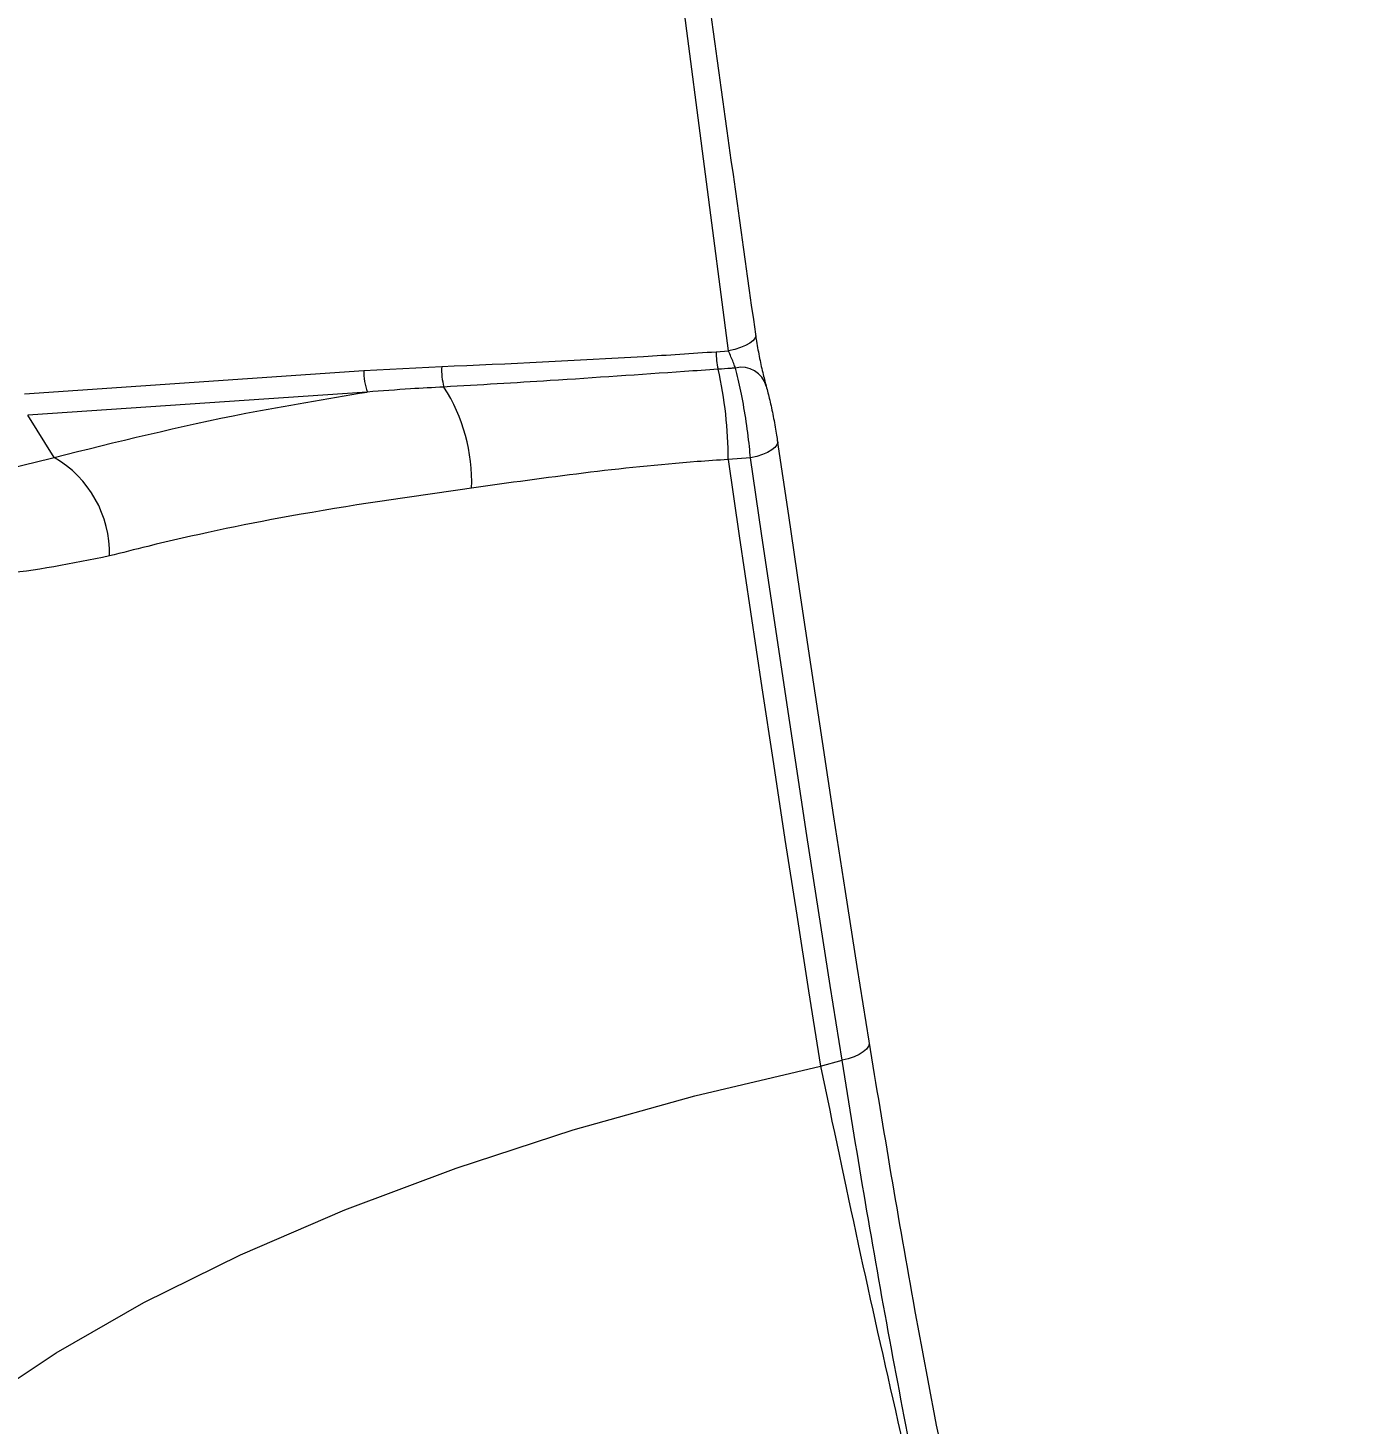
# Model space of a CAD drawing. Header units: millimetres. Extents: x -7720 to 6073, y -7402 to 5433.
# Drawn here: x 1683.47 to 1722.1, y -657.84 to -617.11 of the extents above; entities that cross this region are included whole.
import ezdxf

# ---------------------------------------------------------------- set-up
doc = ezdxf.new("R2010")
doc.units = ezdxf.units.MM
for name, color, linetype in [('DIKOM_ОБЪЕКТ', 7, 'Continuous'), ('DIKOM_РАЗМЕР_ЗОНА', 7, 'Continuous'), ('DIKOM_РАЗМЕР_ОБЪЕКТА', 7, 'Continuous')]:
    doc.layers.add(name, color=color, linetype=linetype)
doc.styles.add('style1', font='arial.ttf', dxfattribs={"width": 0.8})
doc.dimstyles.new('1-50', dxfattribs={"dimtxt": 300, "dimasz": 200, "dimexe": 100, "dimexo": 0, "dimgap": 100, "dimtad": 1, "dimtxsty": 'style1', "dimcen": 200, "dimclrd": 7, "dimclre": 7, "dimclrt": 7, "dimadec": 1, "dimazin": 2, "dimtfac": 1, "dimtmove": 0, "dimatfit": 2, "dimfxl": 0, "dimlwd": 25, "dimlwe": 18, "dimarcsym": 0})

# ---------------------------------------------------------------- blocks, each defined once
blk = doc.blocks.new('*D1')
at = {"layer": 'Defpoints', "color": 0, "transparency": 16777216}
for p in [(-3938.714, 77.288), (4572.676, -275.211), (4572.676, -6577.897)]:
    blk.add_point(p, dxfattribs=at)
at = {"layer": 'DIKOM_РАЗМЕР_ОБЪЕКТА', "color": 7, "lineweight": 18, "transparency": 16777216}
for p, q in [((-3938.714, 77.288), (-3938.714, -6677.897)), ((4572.676, -275.211), (4572.676, -6677.897))]:
    blk.add_line(p, q, dxfattribs=at)
at = {"layer": 'DIKOM_РАЗМЕР_ОБЪЕКТА', "color": 7, "lineweight": 25, "transparency": 16777216}
blk.add_line((-3738.714, -6577.897), (4372.676, -6577.897), dxfattribs=at)
at = {"layer": 'DIKOM_РАЗМЕР_ОБЪЕКТА', "color": 7, "transparency": 16777216}
for points in [[(-3738.714, -6544.563), (-3738.714, -6611.23), (-3938.714, -6577.897)], [(4372.676, -6544.563), (4372.676, -6611.23), (4572.676, -6577.897)]]:
    blk.add_solid(points, dxfattribs=at)
at = {"layer": 'DIKOM_РАЗМЕР_ОБЪЕКТА', "color": 7, "transparency": 16777216, "insert": (316.981, -6324.725), "char_height": 300, "attachment_point": 5, "style": 'style1'}
blk.add_mtext('8500', dxfattribs=at)
blk = doc.blocks.new('*D2')
at = {"layer": 'Defpoints', "color": 0, "transparency": 16777216}
for p in [(-2365.162, 5433.022), (-7269.562, -6016.09), (1800.959, -6016.09)]:
    blk.add_point(p, dxfattribs=at)
at = {"layer": 'DIKOM_РАЗМЕР_ЗОНА', "color": 7, "lineweight": 18, "transparency": 16777216}
for p, q in [((-2365.162, 5433.022), (-7369.562, 5433.022)), ((1800.959, -6016.09), (-7369.562, -6016.09))]:
    blk.add_line(p, q, dxfattribs=at)
at = {"layer": 'DIKOM_РАЗМЕР_ЗОНА', "color": 7, "lineweight": 25, "transparency": 16777216}
blk.add_line((-7269.562, 5233.022), (-7269.562, -5816.09), dxfattribs=at)
at = {"layer": 'DIKOM_РАЗМЕР_ЗОНА', "color": 7, "transparency": 16777216}
for points in [[(-7302.895, 5233.022), (-7236.229, 5233.022), (-7269.562, 5433.022)], [(-7302.895, -5816.09), (-7236.229, -5816.09), (-7269.562, -6016.09)]]:
    blk.add_solid(points, dxfattribs=at)
at = {"layer": 'DIKOM_РАЗМЕР_ЗОНА', "color": 7, "transparency": 16777216, "insert": (-7522.734, -291.534), "char_height": 300, "attachment_point": 5, "rotation": 90, "style": 'style1'}
blk.add_mtext('11500', dxfattribs=at)
blk = doc.blocks.new('*D3')
at = {"layer": 'Defpoints', "color": 0, "transparency": 16777216}
for p in [(-5938.714, -432.437), (6072.676, -1006.937), (6072.676, -7302.437)]:
    blk.add_point(p, dxfattribs=at)
at = {"layer": 'DIKOM_РАЗМЕР_ЗОНА', "color": 7, "lineweight": 18, "transparency": 16777216}
for p, q in [((-5938.714, -432.437), (-5938.714, -7402.437)), ((6072.676, -1006.937), (6072.676, -7402.437))]:
    blk.add_line(p, q, dxfattribs=at)
at = {"layer": 'DIKOM_РАЗМЕР_ЗОНА', "color": 7, "lineweight": 25, "transparency": 16777216}
blk.add_line((-5738.714, -7302.437), (5872.676, -7302.437), dxfattribs=at)
at = {"layer": 'DIKOM_РАЗМЕР_ЗОНА', "color": 7, "transparency": 16777216}
for points in [[(-5738.714, -7269.103), (-5738.714, -7335.77), (-5938.714, -7302.437)], [(5872.676, -7269.103), (5872.676, -7335.77), (6072.676, -7302.437)]]:
    blk.add_solid(points, dxfattribs=at)
at = {"layer": 'DIKOM_РАЗМЕР_ЗОНА', "color": 7, "transparency": 16777216, "insert": (66.981, -7049.265), "char_height": 300, "attachment_point": 5, "style": 'style1'}
blk.add_mtext('12000', dxfattribs=at)

msp = doc.modelspace()

# ---------------------------------------------------------------- linework, layer by layer
at = {"layer": 'DIKOM_ОБЪЕКТ', "color": 7, "linetype": 'Continuous', "lineweight": 15}
for p, q in [((1703.905, -626.535), (1699.146, -590.051)), ((1703.546, -626.559), (1703.905, -626.535)), ((1683.371, -627.785), (1693.271, -627.105)), ((1693.271, -627.105), (1695.54, -626.99)), ((1693.371, -627.734), (1683.471, -628.414)), ((1684.236, -629.643), (1683.471, -628.414)), ((1704.548, -629.655), (1703.895, -629.702)), ((1706.586, -647.395), (1707.22, -647.226))]:
    msp.add_line(p, q, dxfattribs=at)
at = {"layer": 'DIKOM_ОБЪЕКТ', "color": 7, "linetype": 'Continuous', "lineweight": 15, "flags": 128}
for points in [[(1704.69, -626.043), (1704.702, -626.107), (1704.678, -626.175), (1704.618, -626.245), (1704.525, -626.314), (1704.402, -626.38), (1704.254, -626.44), (1704.087, -626.492), (1703.905, -626.535)], [(1705.329, -629.134), (1705.341, -629.204), (1705.317, -629.277), (1705.258, -629.352), (1705.166, -629.425), (1705.044, -629.495), (1704.896, -629.558), (1704.729, -629.612), (1704.548, -629.655)], [(1705.329, -629.134), (1705.652, -631.339), (1705.978, -633.541), (1706.306, -635.738), (1706.638, -637.932), (1706.973, -640.121), (1707.311, -642.307), (1707.651, -644.488), (1707.995, -646.666)], [(1703.895, -629.702), (1704.221, -631.927), (1704.549, -634.149), (1704.881, -636.366), (1705.216, -638.58), (1705.554, -640.79), (1705.895, -642.995), (1706.239, -645.197), (1706.586, -647.395)], [(1707.22, -647.226), (1706.876, -645.043), (1706.534, -642.857), (1706.195, -640.667), (1705.86, -638.472), (1705.527, -636.274), (1705.198, -634.071), (1704.872, -631.865), (1704.548, -629.655)], [(1707.995, -646.666), (1708.008, -646.74), (1707.985, -646.819), (1707.927, -646.899), (1707.835, -646.978), (1707.714, -647.053), (1707.567, -647.121), (1707.401, -647.179), (1707.22, -647.226)], [(1675.118, -668.186), (1675.066, -666.798), (1675.355, -665.237), (1676.002, -663.646), (1677.001, -662.04), (1678.343, -660.434), (1680.016, -658.841), (1682.005, -657.277), (1684.291, -655.756), (1686.854, -654.292), (1689.671, -652.898), (1692.715, -651.586), (1695.958, -650.37), (1699.373, -649.259), (1702.926, -648.264), (1706.586, -647.395)]]:
    msp.add_lwpolyline(points, dxfattribs=at)
at = {"layer": 'DIKOM_ОБЪЕКТ', "color": 7, "linetype": 'Continuous', "lineweight": 15}
for centre, radius, start, end in [((1705.876, -626.56), 2.33, 179.9684, 192.657), ((1694.903, -627.168), 1.633, 177.7686, 200.2714), ((1697.334, -627.091), 1.797, 176.8071, 196.0752), ((1692.379, -629.652), 11.517, 359.7515, 12.9494), ((1704.291, -627.752), 0.739, 14.4935, 104.283), ((1691.241, -630.366), 5.175, 358.1341, 32.467), ((1682.624, -632.437), 3.225, 358.5815, 60.0249)]:
    msp.add_arc(centre, radius, start, end, dxfattribs=at)
for points, knots in [([(1699.934, -589.588), (1700.006, -590.212), (1700.363, -593.333), (1701.807, -605.51), (1703.423, -617.019), (1704.69, -626.043)], [0, 0, 0, 0, 0.051224, 0.256127, 1, 1, 1, 1]), ([(1685.849, -632.516), (1684.758, -632.738), (1682.531, -633.19), (1680.546, -633.065), (1678.775, -632.774), (1677.217, -632.322), (1675.425, -631.297), (1673.988, -629.947), (1673.004, -628.525), (1672.286, -627.01), (1671.679, -625.243), (1671.157, -622.72), (1670.942, -619.775), (1670.984, -617.168), (1671.205, -614.474), (1671.733, -611.376), (1672.719, -607.966), (1674.123, -604.715), (1675.847, -601.965), (1677.769, -599.702), (1679.172, -598.604), (1679.88, -598.05)], [0, 0, 0, 0, 0.0713182, 0.1455335, 0.1511414, 0.2166827, 0.2835491, 0.3372081, 0.391821, 0.4251653, 0.4591146, 0.5134565, 0.5679405, 0.604074, 0.6411268, 0.7022445, 0.7649107, 0.8302378, 0.8968699, 0.9479876, 1, 1, 1, 1]), ([(1704.69, -626.043), (1704.697, -626.093), (1704.729, -626.302), (1704.798, -626.692), (1704.903, -627.182), (1704.972, -627.439), (1705.006, -627.567)], [0, 0, 0, 0, 0.096402, 0.398554, 0.699072, 1, 1, 1, 1]), ([(1695.54, -626.99), (1697.502, -626.903), (1700.171, -626.784), (1702.839, -626.606), (1703.546, -626.559)], [0, 0, 0, 0, 0.735306, 1, 1, 1, 1]), ([(1704.109, -627.036), (1704.093, -626.993), (1704.06, -626.907), (1703.995, -626.745), (1703.942, -626.619), (1703.912, -626.551), (1703.905, -626.535)], [0, 0, 0, 0, 0.293072, 0.592397, 0.900647, 1, 1, 1, 1]), ([(1672.857, -627.069), (1673.131, -627.474), (1673.725, -628.352), (1674.933, -629.297), (1676.504, -630.042), (1678.568, -630.432), (1681.085, -630.43), (1683.174, -629.908), (1684.236, -629.643)], [0, 0, 0, 0, 0.119698, 0.259292, 0.430587, 0.604842, 0.799153, 1, 1, 1, 1]), ([(1703.603, -627.071), (1703.276, -627.093), (1701.641, -627.205), (1698.972, -627.392), (1696.64, -627.528), (1695.607, -627.588)], [0, 0, 0, 0, 0.122281, 0.611425, 1, 1, 1, 1]), ([(1704.109, -627.036), (1704.066, -627.039), (1703.898, -627.051), (1703.729, -627.062), (1703.603, -627.071)], [0, 0, 0, 0, 0.249955, 1, 1, 1, 1]), ([(1704.548, -629.655), (1704.538, -629.547), (1704.503, -629.175), (1704.413, -628.497), (1704.27, -627.679), (1704.162, -627.25), (1704.109, -627.036)], [0, 0, 0, 0, 0.120941, 0.414447, 0.706943, 1, 1, 1, 1]), ([(1684.236, -629.643), (1686.051, -629.19), (1688.933, -628.47), (1692.172, -627.933), (1693.371, -627.734)], [0, 0, 0, 0, 0.629892, 1, 1, 1, 1]), ([(1695.607, -627.588), (1695.282, -627.606), (1694.537, -627.646), (1693.792, -627.702), (1693.371, -627.734)], [0, 0, 0, 0, 0.435285, 1, 1, 1, 1]), ([(1705.006, -627.567), (1705.041, -627.696), (1705.11, -627.953), (1705.213, -628.443), (1705.286, -628.848), (1705.319, -629.07), (1705.329, -629.134)], [0, 0, 0, 0, 0.292726, 0.585114, 0.878852, 1, 1, 1, 1]), ([(1703.895, -629.702), (1703.594, -629.722), (1701.04, -629.895), (1698.582, -630.235), (1696.413, -630.535)], [0, 0, 0, 0, 0.117861, 1, 1, 1, 1]), ([(1696.413, -630.535), (1694.618, -630.792), (1691.302, -631.267), (1687.887, -631.999), (1686.219, -632.423), (1685.849, -632.516)], [0, 0, 0, 0, 0.4786904, 0.8843727, 1, 1, 1, 1]), ([(1707.995, -646.666), (1708.425, -649.252), (1709.075, -653.168), (1710.109, -658.648), (1710.672, -661.455), (1710.953, -662.859)], [0, 0, 0, 0, 0.492761, 0.746381, 1, 1, 1, 1]), ([(1706.586, -647.395), (1706.947, -649.112), (1707.657, -652.491), (1708.84, -657.775), (1709.681, -661.328), (1710.104, -663.115)], [0, 0, 0, 0, 0.339546, 0.667763, 1, 1, 1, 1]), ([(1710.104, -663.115), (1709.577, -660.439), (1708.778, -656.385), (1707.847, -651.107), (1707.429, -648.52), (1707.22, -647.226)], [0, 0, 0, 0, 0.49281, 0.746406, 1, 1, 1, 1])]:
    msp.add_open_spline(points, degree=3, knots=knots, dxfattribs=at)

# ---------------------------------------------------------------- dimensions: what is measured, and where the dimension line sits
at = {"layer": 'DIKOM_РАЗМЕР_ЗОНА'}
dim = msp.add_linear_dim(base=(-7269.562, -6016.09), p1=(-2365.162, 5433.022), p2=(1800.959, -6016.09), angle=90, text='11500', dimstyle='1-50', dxfattribs=at)
dim.commit()
dim.dimension.update_dxf_attribs({"geometry": '*D2', "text_midpoint": (-7269.562, -291.534), "dimtype": 160})
dim = msp.add_linear_dim(base=(6072.676, -7302.437), p1=(-5938.714, -432.437), p2=(6072.676, -1006.937), text='12000', dimstyle='1-50', dxfattribs=at)
dim.commit()
dim.dimension.update_dxf_attribs({"geometry": '*D3', "text_midpoint": (66.981, -7302.437), "dimtype": 160})
at = {"layer": 'DIKOM_РАЗМЕР_ОБЪЕКТА'}
dim = msp.add_linear_dim(base=(4572.676, -6577.897), p1=(-3938.714, 77.288), p2=(4572.676, -275.211), text='8500', dimstyle='1-50', dxfattribs=at)
dim.commit()
dim.dimension.update_dxf_attribs({"geometry": '*D1', "text_midpoint": (316.981, -6577.897), "dimtype": 160})

doc.saveas('drawing.dxf')
